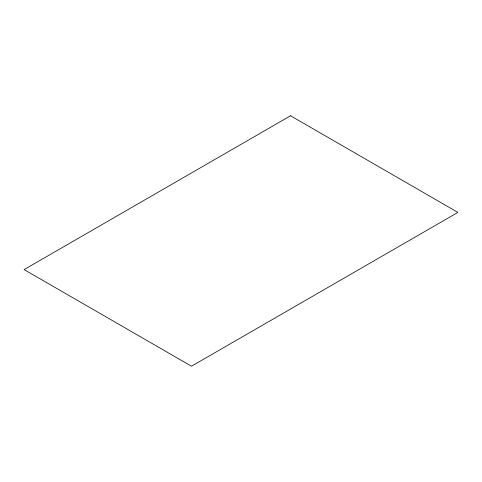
<?xml version="1.0" encoding="UTF-8"?>
<svg xmlns="http://www.w3.org/2000/svg" width="482" height="482" viewBox="0 0 482 482"><rect width="100%" height="100%" fill="white"/><g stroke="black" fill="none" stroke-linecap="round" stroke-linejoin="round"><path stroke-width="0.72" d="M290.526 115.776L24.1 269.595L191.475 366.224L457.9 212.405L290.526 115.776"/></g></svg>
